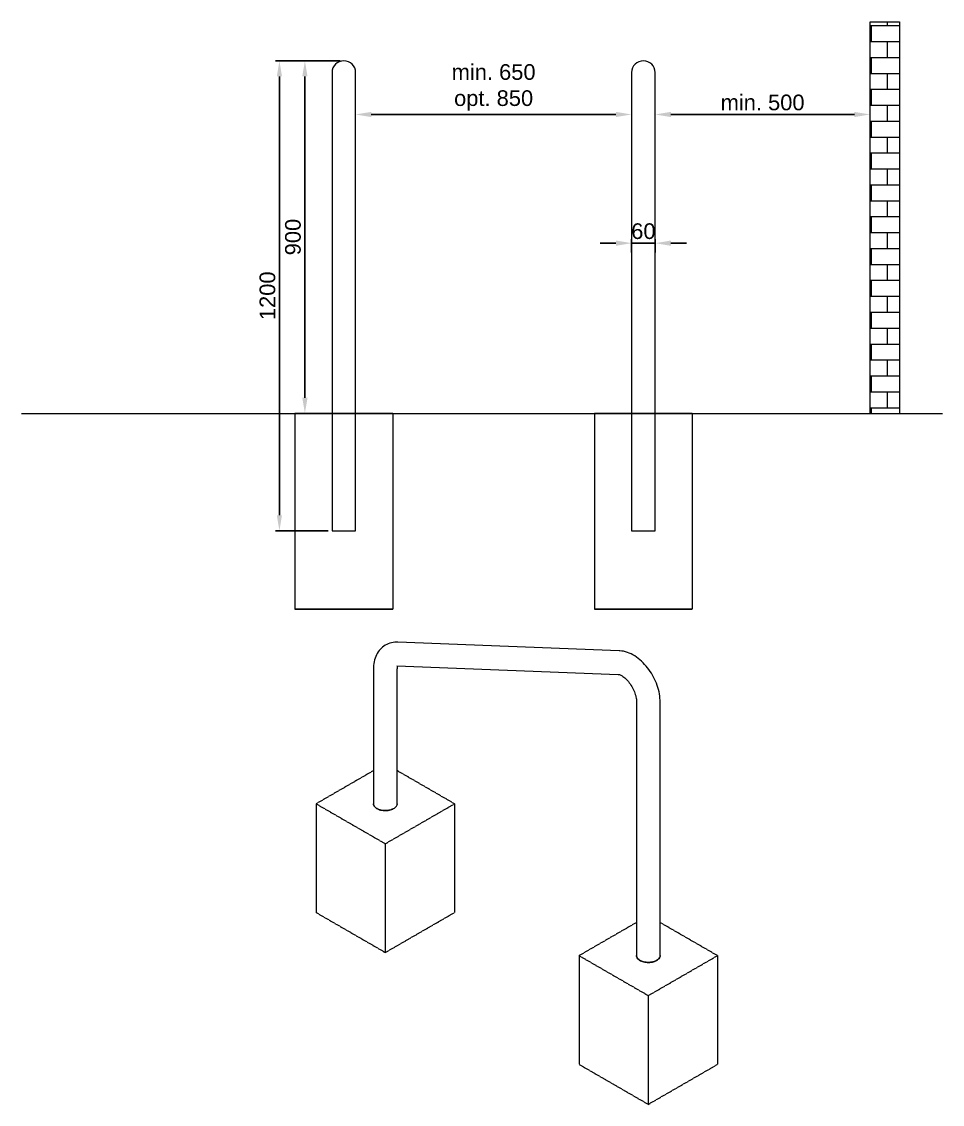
# Model space of a CAD drawing. Header units: millimetres. Extents: x -470 to 13540, y 264 to 3642.
# Drawn here: x 11189 to 13540, y 841 to 3605 of the extents above; entities that cross this region are included whole.
import ezdxf

# ---------------------------------------------------------------- set-up
doc = ezdxf.new("R2010")
doc.units = ezdxf.units.MM
doc.linetypes.add('HIDDEN', pattern=[1.905, 1.27, -0.635])
for name, color, linetype, lineweight in [('ZANO_R', 7, 'Continuous', 0), ('ZANO_R_przerywana', 7, 'HIDDEN', 0), ('ZANO_W', 1, 'Continuous', 0)]:
    doc.layers.add(name, color=color, linetype=linetype, lineweight=lineweight)
doc.styles.add('Arial', font='arial.ttf')
doc.styles.get("Standard").update_dxf_attribs({"font": 'ARIALUNI.TTF'})
doc.dimstyles.new('pl i ang', dxfattribs={"dimtxt": 50, "dimasz": 50, "dimexe": 1.25, "dimexo": 0.625, "dimgap": 10, "dimtad": 1, "dimtoh": 1, "dimtxsty": 'Standard', "dimcen": 2.5, "dimclrd": 1, "dimclre": 1, "dimclrt": 1, "dimadec": 0, "dimazin": 0, "dimtfac": 1, "dimtmove": 0, "dimatfit": 3, "dimfxl": 1, "dimarcsym": 1})

# ---------------------------------------------------------------- blocks, each defined once
blk = doc.blocks.new('*D470')
at = {"layer": 'ZANO_W', "color": 1, "lineweight": -2}
for p, q in [((12041.4, 3378.1), (12041.4, 3378.1)), ((12746.1, 3378.1), (12746.1, 3378.1)), ((12081.4, 3368.1), (12706.1, 3368.1))]:
    blk.add_line(p, q, dxfattribs=at)
at = {"layer": 'ZANO_W', "color": 1}
for points in [[(12081.4, 3374.7), (12081.4, 3361.4), (12041.4, 3368.1)], [(12706.1, 3361.4), (12706.1, 3374.7), (12746.1, 3368.1)]]:
    blk.add_solid(points, dxfattribs=at)
at = {"layer": 'ZANO_W', "color": 1, "insert": (12393.8, 3437.1), "char_height": 40, "attachment_point": 5, "style": 'Arial'}
blk.add_mtext('min. 650\\Popt. 850', dxfattribs=at)
blk = doc.blocks.new('*D471')
at = {"layer": 'ZANO_W', "color": 1, "lineweight": -2}
for p, q in [((12806.4, 3378.1), (12806.4, 3378.1)), ((13355, 3378.1), (13355, 3378.1)), ((12846.4, 3368.1), (13315, 3368.1))]:
    blk.add_line(p, q, dxfattribs=at)
at = {"layer": 'ZANO_W', "color": 1}
for points in [[(12846.4, 3374.7), (12846.4, 3361.4), (12806.4, 3368.1)], [(13315, 3361.4), (13315, 3374.7), (13355, 3368.1)]]:
    blk.add_solid(points, dxfattribs=at)
at = {"layer": 'ZANO_W', "color": 1, "insert": (13080.7, 3398.5), "char_height": 40, "attachment_point": 5, "style": 'Arial'}
blk.add_mtext('min. 500', dxfattribs=at)
blk = doc.blocks.new('*D473')
at = {"layer": 'ZANO_W', "color": 1, "lineweight": -2}
for p, q in [((12001.3, 3505.2), (11901.9, 3505.2)), ((11911.9, 3465.2), (11911.9, 2645)), ((11971.1, 2605), (11901.9, 2605))]:
    blk.add_line(p, q, dxfattribs=at)
at = {"layer": 'ZANO_W', "color": 1}
for points in [[(11918.6, 3465.2), (11905.2, 3465.2), (11911.9, 3505.2)], [(11905.2, 2645), (11918.6, 2645), (11911.9, 2605)]]:
    blk.add_solid(points, dxfattribs=at)
at = {"layer": 'ZANO_W', "color": 1, "insert": (11881.5, 3055.1), "char_height": 40, "attachment_point": 5, "rotation": 90, "style": 'Arial'}
blk.add_mtext('900', dxfattribs=at)
blk = doc.blocks.new('*D474')
at = {"layer": 'ZANO_W', "color": 1, "lineweight": -2}
for p, q in [((12002.3, 3505.2), (11836.8, 3505.2)), ((11846.8, 3465.2), (11846.8, 2345.1)), ((11971.1, 2305.1), (11836.8, 2305.1))]:
    blk.add_line(p, q, dxfattribs=at)
at = {"layer": 'ZANO_W', "color": 1}
for points in [[(11853.5, 3465.2), (11840.2, 3465.2), (11846.8, 3505.2)], [(11840.2, 2345.1), (11853.5, 2345.1), (11846.8, 2305.1)]]:
    blk.add_solid(points, dxfattribs=at)
at = {"layer": 'ZANO_W', "color": 1, "insert": (11816.4, 2905.2), "char_height": 40, "attachment_point": 5, "rotation": 90, "style": 'Arial'}
blk.add_mtext('1200', dxfattribs=at)
blk = doc.blocks.new('*D476')
at = {"layer": 'ZANO_W', "color": 1, "lineweight": -2}
for p, q in [((12746.1, 3015.5), (12746.1, 3049.5)), ((12806.4, 3015.5), (12806.4, 3049.5)), ((12706.1, 3039.5), (12666.1, 3039.5)), ((12806.4, 3039.5), (12746.1, 3039.5)), ((12846.4, 3039.5), (12886.4, 3039.5))]:
    blk.add_line(p, q, dxfattribs=at)
at = {"layer": 'ZANO_W', "color": 1}
for points in [[(12706.1, 3032.8), (12706.1, 3046.2), (12746.1, 3039.5)], [(12846.4, 3046.2), (12846.4, 3032.8), (12806.4, 3039.5)]]:
    blk.add_solid(points, dxfattribs=at)
at = {"layer": 'ZANO_W', "color": 1, "insert": (12776.3, 3069.9), "char_height": 40, "attachment_point": 5, "style": 'Arial'}
blk.add_mtext('60', dxfattribs=at)

msp = doc.modelspace()

# ---------------------------------------------------------------- hatches: boundary and pattern name
at = {"layer": 'ZANO_R', "ltscale": 10, "transparency": 33554559}
h = msp.add_hatch(dxfattribs=at)
h.set_pattern_fill('AR-B816', color=256, scale=0.2)
h.set_pattern_definition([(0, (2060.654, 3229.086), (0, 40.64), []), (90, (2060.654, 3229.086), (-40.64, 40.64), [40.64, -40.64])])
h.paths.add_polyline_path([(13355, 3605), (13355, 2605), (13430, 2605), (13430, 3605)])

# ---------------------------------------------------------------- linework, layer by layer
at = {"layer": 'ZANO_R'}
for p, q in [((13355, 2605), (13355, 3604.7)), ((13355, 3604.7), (13430, 3604.7)), ((13430, 3604.7), (13430, 2605)), ((11981.1, 3475.1), (11981.1, 3468)), ((11981.1, 3468), (11981.1, 3095.1)), ((12041.4, 3468), (12041.4, 3475.1)), ((12041.4, 3095.1), (12041.4, 3468)), ((12746.1, 3475.1), (12746.1, 3468)), ((12746.1, 3468), (12746.1, 3095.1)), ((12806.4, 3468), (12806.4, 3475.1)), ((12806.4, 3095.1), (12806.4, 3468)), ((11981.1, 3095.1), (11981.1, 3027.1)), ((12041.4, 3027.1), (12041.4, 3095.1)), ((12746.1, 3095.1), (12746.1, 3027.1)), ((12806.4, 3027.1), (12806.4, 3095.1)), ((11981.1, 3027.1), (11981.1, 2605)), ((12041.4, 2605), (12041.4, 3027.1)), ((12746.1, 3027.1), (12746.1, 2605)), ((12806.4, 2605), (12806.4, 3027.1)), ((11188.5, 2605), (13539.7, 2605)), ((11886.3, 2605), (12136.2, 2605)), ((12136.2, 2605), (11886.3, 2605)), ((11981.2, 2605), (12041.4, 2605)), ((12651.3, 2605), (12901.2, 2605)), ((12901.2, 2605), (12651.3, 2605)), ((12746.2, 2605), (12806.3, 2605)), ((12714.5, 1998.9), (12149, 2020.8)), ((12087.1, 1952.9), (12087.1, 1608.2)), ((12146.7, 1960.6), (12712.2, 1938.6)), ((12147.4, 1608.2), (12147.4, 1952.9)), ((12758.6, 1869.7), (12758.6, 1220.6)), ((12818.9, 1220.6), (12818.9, 1869.7))]:
    msp.add_line(p, q, dxfattribs=at)
at = {"layer": 'ZANO_R', "flags": 128}
for points in [[(12149, 2020.8), (12145.9, 2020.9), (12141.4, 2020.7), (12137, 2020.1), (12132.7, 2019.3), (12128.6, 2018.1), (12124.6, 2016.7), (12120.7, 2015), (12117, 2013), (12113.5, 2010.7), (12110.2, 2008.2), (12107.1, 2005.4), (12104.2, 2002.4), (12101.5, 1999.2), (12099, 1995.8), (12096.7, 1992.1), (12094.7, 1988.3), (12092.9, 1984.2), (12091.3, 1980), (12089.9, 1975.5), (12088.8, 1970.9), (12088, 1966.1), (12087.4, 1961.1), (12087.1, 1956), (12087.1, 1952.9)], [(12818.9, 1869.7), (12818.9, 1872.7), (12818.6, 1878), (12818, 1883.4), (12817.2, 1888.8), (12816.2, 1894.3), (12814.9, 1899.7), (12813.3, 1905.1), (12811.6, 1910.5), (12809.6, 1915.8), (12807.4, 1921.1), (12805, 1926.3), (12802.4, 1931.5), (12799.7, 1936.5), (12796.7, 1941.5), (12793.6, 1946.3), (12790.3, 1951), (12786.9, 1955.6), (12783.3, 1960), (12779.5, 1964.2), (12775.6, 1968.3), (12771.6, 1972.2), (12767.4, 1975.9), (12763.1, 1979.4), (12758.7, 1982.6), (12754.2, 1985.6), (12749.6, 1988.4), (12744.9, 1990.8), (12740.2, 1993), (12735.4, 1994.8), (12730.6, 1996.3), (12725.8, 1997.5), (12721, 1998.3), (12716.3, 1998.8), (12714.5, 1998.9)], [(12146.4, 1960.6), (12146.5, 1960.6), (12146.7, 1960.6)], [(12712.2, 1938.6), (12712.4, 1938.6), (12713.1, 1938.5), (12714.1, 1938.3), (12715.3, 1938), (12716.7, 1937.5), (12718.3, 1936.7), (12720.1, 1935.8), (12722, 1934.7), (12724.1, 1933.3), (12726.3, 1931.7), (12728.6, 1929.8), (12730.9, 1927.7), (12733.2, 1925.4), (12735.6, 1922.9), (12737.9, 1920.2), (12740.2, 1917.3), (12742.4, 1914.3), (12744.6, 1911.1), (12746.6, 1907.8), (12748.5, 1904.5), (12750.3, 1901), (12751.9, 1897.6), (12753.4, 1894.1), (12754.6, 1890.7), (12755.7, 1887.3), (12756.7, 1884), (12757.4, 1880.9), (12757.9, 1877.9), (12758.3, 1875), (12758.6, 1872.4), (12758.6, 1870.1), (12758.6, 1869.7)], [(12087.1, 1608.2), (12087.2, 1606.8), (12087.6, 1605), (12088.4, 1603.1), (12089.5, 1601.4), (12091, 1599.7), (12092.8, 1598.1), (12094.8, 1596.6), (12097.1, 1595.3), (12099.7, 1594.1), (12102.4, 1593.1), (12105.3, 1592.3), (12108.4, 1591.6), (12111.6, 1591.2), (12114.8, 1590.9), (12118.1, 1590.8), (12121.3, 1591), (12124.5, 1591.4), (12127.6, 1591.9), (12130.6, 1592.7), (12133.5, 1593.6), (12136.1, 1594.7), (12138.5, 1595.9), (12140.7, 1597.3), (12142.6, 1598.9), (12144.2, 1600.5), (12145.5, 1602.2), (12146.5, 1604), (12147.1, 1605.9), (12147.4, 1607.8), (12147.4, 1608.2)], [(12087.1, 1608.2), (12087.2, 1606.8), (12087.6, 1605), (12088.4, 1603.1), (12089.5, 1601.4), (12091, 1599.7), (12092.8, 1598.1), (12094.8, 1596.6), (12097.1, 1595.3), (12099.7, 1594.1), (12102.4, 1593.1), (12105.3, 1592.3), (12108.4, 1591.6), (12111.6, 1591.2), (12114.8, 1590.9), (12118.1, 1590.8), (12121.3, 1591), (12124.5, 1591.4), (12127.6, 1591.9), (12130.6, 1592.7), (12133.5, 1593.6), (12136.1, 1594.7), (12138.5, 1595.9), (12140.7, 1597.3), (12142.6, 1598.9), (12144.2, 1600.5), (12145.5, 1602.2), (12146.5, 1604), (12147.1, 1605.9), (12147.4, 1607.8), (12147.4, 1608.2)], [(12147.4, 1608.2), (12147.3, 1606.8), (12146.8, 1605), (12146, 1603.1), (12144.9, 1601.4), (12143.5, 1599.7), (12141.7, 1598.1), (12139.7, 1596.6), (12137.4, 1595.3), (12134.8, 1594.1), (12132.1, 1593.1), (12129.1, 1592.3), (12126.1, 1591.6), (12122.9, 1591.2), (12119.7, 1590.9), (12116.4, 1590.8), (12113.2, 1591), (12110, 1591.4), (12106.8, 1591.9), (12103.8, 1592.7), (12101, 1593.6), (12098.4, 1594.7), (12095.9, 1595.9), (12093.7, 1597.3), (12091.8, 1598.9), (12090.2, 1600.5), (12088.9, 1602.2), (12088, 1604), (12087.4, 1605.9), (12087.1, 1607.8), (12087.1, 1608.2)], [(12758.6, 1220.6), (12758.7, 1219.1), (12759.2, 1217.3), (12760, 1215.5), (12761.1, 1213.7), (12762.5, 1212), (12764.3, 1210.4), (12766.4, 1208.9), (12768.7, 1207.6), (12771.2, 1206.4), (12774, 1205.4), (12776.9, 1204.6), (12779.9, 1203.9), (12783.1, 1203.5), (12786.3, 1203.2), (12789.6, 1203.2), (12792.9, 1203.3), (12796.1, 1203.7), (12799.2, 1204.2), (12802.2, 1205), (12805, 1205.9), (12807.7, 1207), (12810.1, 1208.3), (12812.3, 1209.7), (12814.2, 1211.2), (12815.8, 1212.8), (12817.1, 1214.6), (12818, 1216.4), (12818.7, 1218.2), (12818.9, 1220.1), (12818.9, 1220.6)], [(12810.1, 1208.3), (12807.7, 1207), (12805, 1205.9), (12802.2, 1205), (12799.2, 1204.2), (12796.1, 1203.7), (12792.9, 1203.3), (12789.6, 1203.2), (12786.3, 1203.2), (12783.1, 1203.5), (12779.9, 1203.9), (12776.9, 1204.6), (12774, 1205.4), (12771.2, 1206.4), (12768.7, 1207.6), (12766.4, 1208.9), (12764.3, 1210.4), (12762.5, 1212), (12761.1, 1213.7), (12760, 1215.5), (12759.2, 1217.3), (12758.7, 1219.1), (12758.6, 1220.6)], [(12818.9, 1220.6), (12818.8, 1219.1), (12818.4, 1217.3), (12817.6, 1215.5), (12816.5, 1213.7), (12815, 1212), (12813.3, 1210.4), (12811.2, 1208.9), (12808.9, 1207.6), (12806.4, 1206.4), (12803.6, 1205.4), (12800.7, 1204.6), (12797.6, 1203.9), (12794.5, 1203.5), (12791.2, 1203.2), (12788, 1203.2), (12784.7, 1203.3), (12781.5, 1203.7), (12778.4, 1204.2), (12775.4, 1205), (12772.6, 1205.9), (12769.9, 1207), (12767.5, 1208.3), (12765.3, 1209.7), (12763.4, 1211.2), (12761.8, 1212.8), (12760.5, 1214.6), (12759.5, 1216.4), (12758.9, 1218.2), (12758.7, 1220.1), (12758.6, 1220.6)], [(12818.9, 1220.6), (12818.9, 1220.1), (12818.7, 1218.2), (12818, 1216.4), (12817.1, 1214.6), (12815.8, 1212.8), (12814.2, 1211.2), (12812.3, 1209.7), (12810.1, 1208.3)]]:
    msp.add_lwpolyline(points, dxfattribs=at)
at = {"layer": 'ZANO_R'}
for centre, radius, start, end in [((12011.3, 3475.1), 30.1, 0, 180), ((12776.3, 3475.1), 30.1, 0, 180), ((12171.7, 1953.7), 24.4, 163.6721, 181.8417)]:
    msp.add_arc(centre, radius, start, end, dxfattribs=at)
at = {"layer": 'ZANO_R_przerywana'}
for p, q in [((11886.3, 2605), (11886.3, 2105.2)), ((11886.3, 2605), (11886.3, 2105.2)), ((11981.1, 2605), (11981.1, 2305.1)), ((12041.4, 2305.1), (12041.4, 2605)), ((12136.2, 2605), (12136.2, 2105.2)), ((12136.2, 2605), (12136.2, 2105.2)), ((12651.3, 2605), (12651.3, 2105.2)), ((12651.3, 2605), (12651.3, 2105.2)), ((12746.1, 2605), (12746.1, 2305.1)), ((12806.4, 2305.1), (12806.4, 2605)), ((12901.2, 2605), (12901.2, 2105.2)), ((12901.2, 2605), (12901.2, 2105.2)), ((11981.1, 2305.1), (12041.4, 2305.1)), ((12746.1, 2305.1), (12806.4, 2305.1)), ((11886.3, 2105.2), (12136.2, 2105.2)), ((12136.2, 2105.2), (11886.3, 2105.2)), ((12651.3, 2105.2), (12901.2, 2105.2)), ((12901.2, 2105.2), (12651.3, 2105.2)), ((12087.1, 1692.9), (11940.5, 1608.2)), ((12294, 1608.2), (12147.4, 1692.9)), ((11940.5, 1608.2), (12117.2, 1506.2)), ((11940.5, 1608.2), (11940.5, 1330.6)), ((12117.2, 1506.2), (12294, 1608.2)), ((12294, 1608.2), (12294, 1330.6)), ((12117.2, 1506.2), (12117.2, 1228.6)), ((11940.5, 1330.6), (12117.2, 1228.6)), ((12117.2, 1228.6), (12294, 1330.6)), ((12758.6, 1305.2), (12612.1, 1220.6)), ((12965.5, 1220.6), (12818.9, 1305.2)), ((12612.1, 1220.6), (12612.1, 942.9)), ((12612.1, 1220.6), (12788.8, 1118.5)), ((12788.8, 1118.5), (12965.5, 1220.6)), ((12965.5, 1220.6), (12965.5, 942.9)), ((12788.8, 1118.5), (12788.8, 840.9)), ((12612.1, 942.9), (12788.8, 840.9)), ((12788.8, 840.9), (12965.5, 942.9))]:
    msp.add_line(p, q, dxfattribs=at)

# ---------------------------------------------------------------- dimensions: what is measured, and where the dimension line sits
at = {"layer": 'ZANO_W'}
for base, p1, p2, text, picture, middle in [((12746.1, 3368.1), (12041.4, 3368.1), (12746.1, 3368.1), 'min. 650\\Popt. 850', '*D470', (12393.8, 3437.1)), ((13355, 3368.1), (12806.4, 3368.1), (13355, 3368.1), 'min. 500', '*D471', (13080.7, 3398.5))]:
    dim = msp.add_linear_dim(base=base, p1=p1, p2=p2, text=text, dimstyle='pl i ang', override={"dimtxt": 40, "dimasz": 40, "dimexe": 10, "dimexo": 10, "dimtoh": 0, "dimdec": 0, "dimtxsty": 'Arial', "dimtdec": 0, "dimtmove": 1}, dxfattribs=at)
    dim.commit()
    dim.dimension.update_dxf_attribs({"geometry": picture, "text_midpoint": middle})
for base, p1, p2, picture, middle in [((11846.8, 2305.1), (12012.3, 3505.2), (11981.1, 2305.1), '*D474', (11816.4, 2905.2)), ((11911.9, 2605), (12011.3, 3505.2), (11981.1, 2605), '*D473', (11881.5, 3055.1))]:
    dim = msp.add_linear_dim(base=base, p1=p1, p2=p2, angle=90, dimstyle='pl i ang', override={"dimtxt": 40, "dimasz": 40, "dimexe": 10, "dimexo": 10, "dimtoh": 0, "dimdec": 0, "dimtxsty": 'Arial', "dimtdec": 0, "dimtmove": 1}, dxfattribs=at)
    dim.commit()
    dim.dimension.update_dxf_attribs({"geometry": picture, "text_midpoint": middle})
dim = msp.add_linear_dim(base=(12746.1, 3039.5), p1=(12806.4, 3005.5), p2=(12746.1, 3005.5), dimstyle='pl i ang', override={"dimtxt": 40, "dimasz": 40, "dimexe": 10, "dimexo": 10, "dimtoh": 0, "dimdec": 0, "dimtxsty": 'Arial', "dimtdec": 0, "dimtmove": 1}, dxfattribs=at)
dim.commit()
dim.dimension.update_dxf_attribs({"geometry": '*D476', "text_midpoint": (12776.3, 3039.5), "dimtype": 160})

doc.saveas('drawing.dxf')
